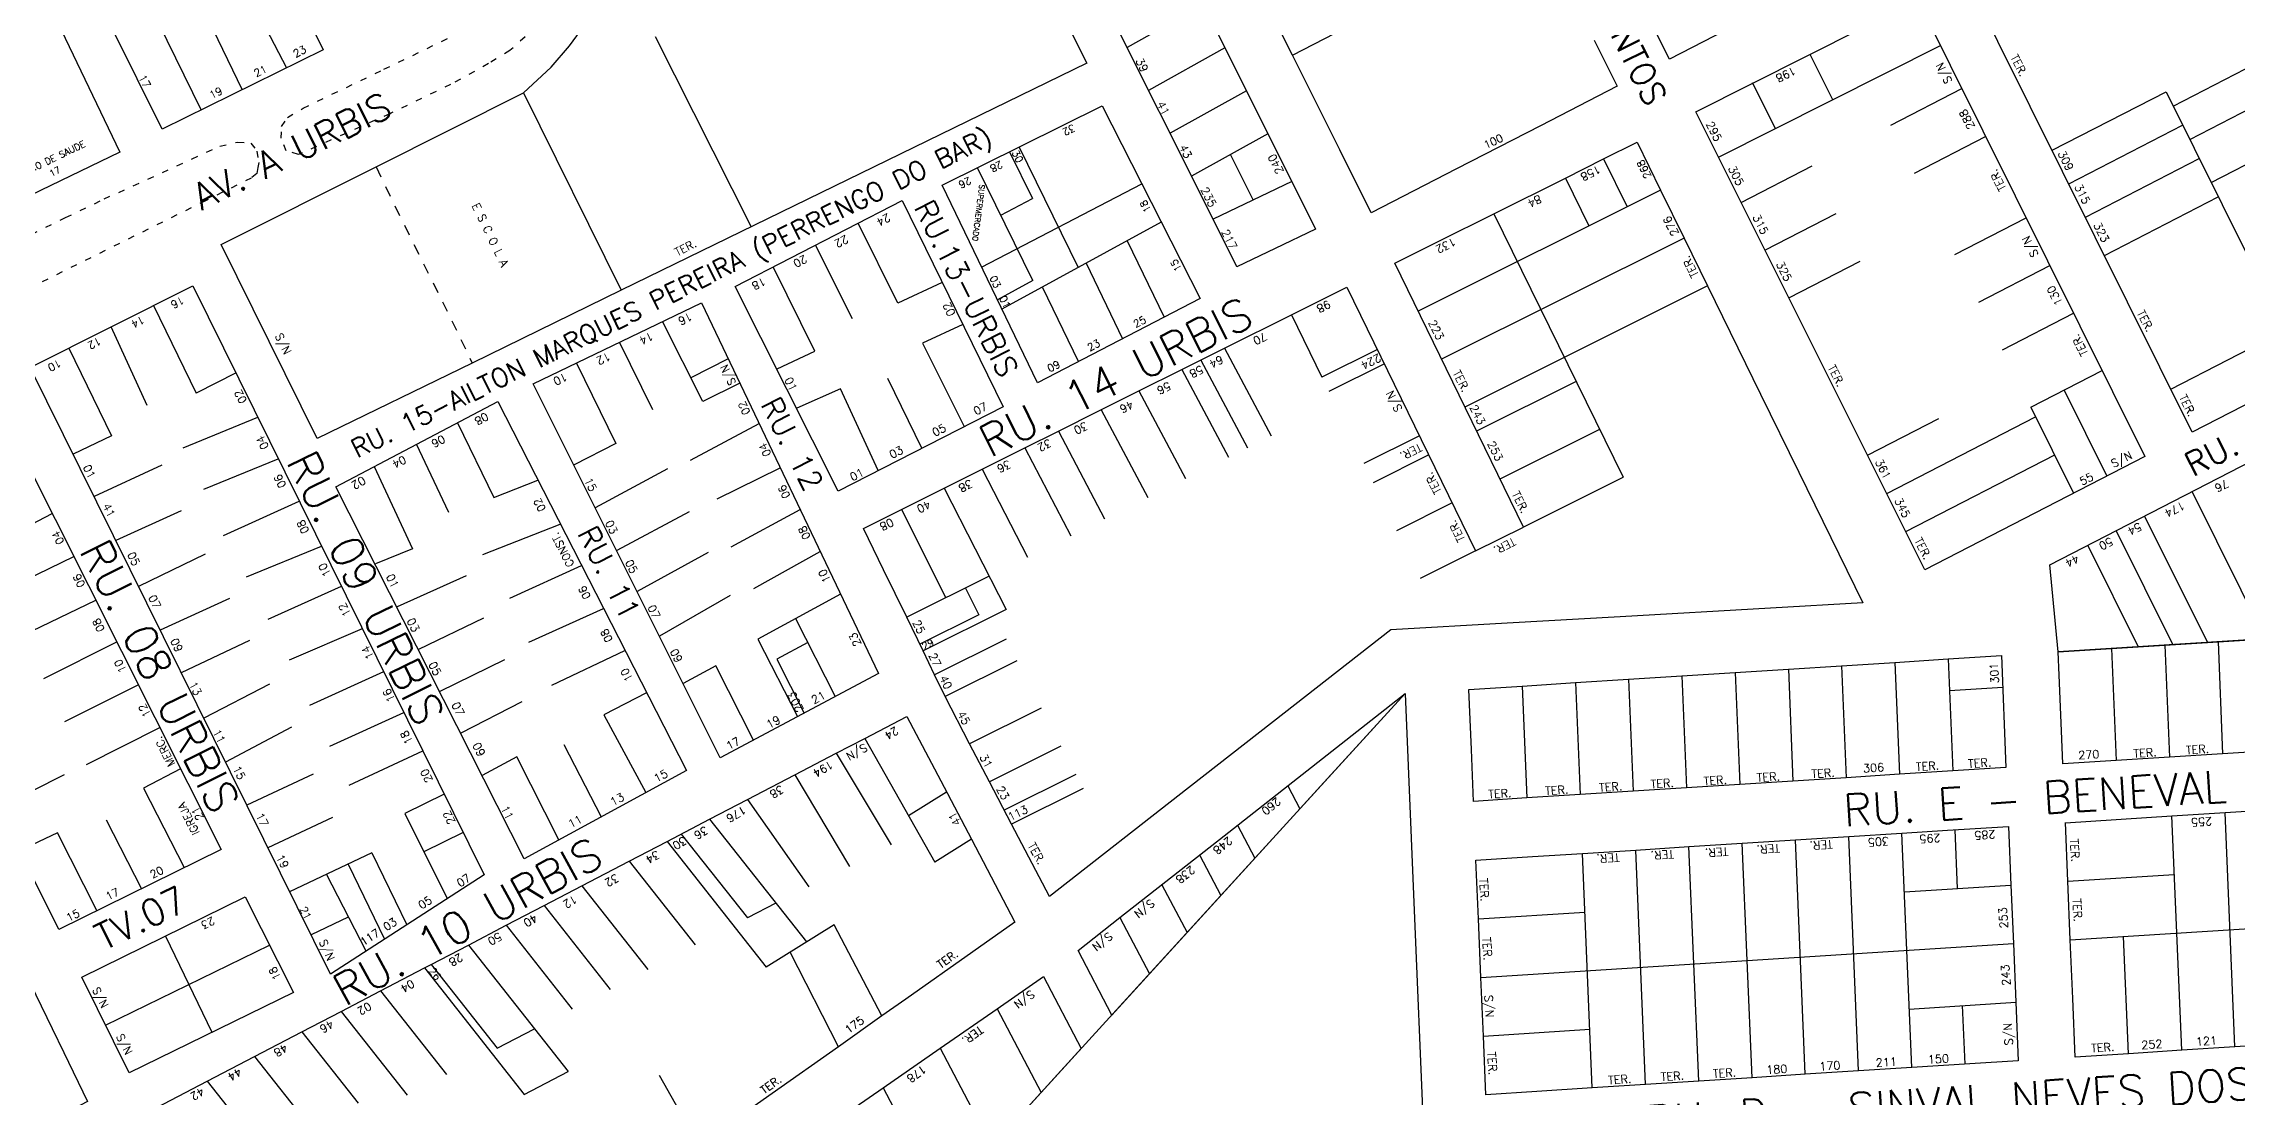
# Model space of a CAD drawing. Extents: x 714896 to 749292, y 8417558 to 8447149.
# Drawn here: x 738383.3 to 738794.2, y 8428151.5 to 8428348.7 of the extents above; entities that cross this region are included whole.
import ezdxf

# ---------------------------------------------------------------- set-up
doc = ezdxf.new("R2010")
doc.units = 0
doc.header["$MEASUREMENT"] = 0
doc.linetypes.add('ACAD_ISO03W100', pattern=[30, 12, -18])
for name, color, linetype in [('LOTE', 7, 'CONTINUOUS'), ('NUM-PORTA', 7, 'CONTINUOUS'), ('QUADRA', 6, 'CONTINUOUS'), ('TEXTO', 7, 'CONTINUOUS'), ('TEXTODERUA', 3, 'CONTINUOUS')]:
    doc.layers.add(name, color=color, linetype=linetype)
doc.styles.add('ROMANS', font='ROMANS.SHX', dxfattribs={"height": 1.5})

msp = doc.modelspace()

# ---------------------------------------------------------------- linework, layer by layer
at = {"layer": 'LOTE', "color": 7}
for p, q in [((738420.46, 8428360.24, 524.54), (738428.76, 8428344.22, 523.98)), ((738600.62, 8428356.04), (738586.32, 8428348.07)), ((738412.79, 8428336.35, 523.98), (738404.84, 8428352.53, 524.29)), ((738414.97, 8428351.49, 524.32), (738420.44, 8428340.12, 523.98)), ((738497.9, 8428350.14), (738515.88, 8428314.41)), ((738604.65, 8428347.99), (738590.35, 8428340.02)), ((738473.22, 8428339.53, 523.91), (738491.53, 8428302.54, 525.79)), ((738608.68, 8428339.94), (738594.38, 8428331.97)), ((738411.97, 8428338.02, 524.08), (738412.79, 8428336.35, 523.98)), ((738612.71, 8428331.89), (738598.41, 8428323.92)), ((738564.28, 8428328.5, 520.52), (738568.58, 8428319.74, 521.06)), ((738566.07, 8428329.39, 520.52), (738577.17, 8428306.8, 520.58)), ((738445.61, 8428325.7, 523.5), (738446.45, 8428323.84, 523.92)), ((738568.65, 8428304.41, 520.91), (738558.27, 8428325.51, 520.52)), ((738617.18, 8428322.95), (738602.44, 8428315.88)), ((738447.31, 8428322, 524.22), (738448.19, 8428320.17, 524.44)), ((738559.07, 8428306.89, 521.47), (738589.08, 8428322.52, 520.52)), ((738562.64, 8428316.64, 521.25), (738568.58, 8428319.74, 521.06)), ((738449.08, 8428318.35, 524.61), (738449.97, 8428316.54, 524.76)), ((738450.87, 8428314.73, 524.87), (738451.77, 8428312.93, 524.97)), ((738543.35, 8428300.11, 518.98), (738535.92, 8428315.12, 517.78)), ((738592.74, 8428315.32, 520.52), (738562.88, 8428298.98, 521.47)), ((738452.67, 8428311.13, 525.06), (738453.56, 8428309.33, 525.14)), ((738534.84, 8428297.22, 519.53), (738527.94, 8428311.02, 517.78)), ((738586.36, 8428311.83, 520.37), (738593.3, 8428297.53, 519.28)), ((738454.46, 8428307.53, 525.21), (738455.35, 8428305.74, 525.28)), ((738527.83, 8428291.13, 520.42), (738519.98, 8428306.93, 517.78)), ((738578.67, 8428307.62, 520.4), (738585.46, 8428293.46, 519.28)), ((738456.24, 8428303.95, 525.34), (738457.13, 8428302.16, 525.4)), ((738551.69, 8428304.02, 517.78), (738543.35, 8428300.11, 518.98)), ((738568.65, 8428304.41, 520.91), (738562.01, 8428300.78, 521.47)), ((738577.21, 8428289.18, 519.28), (738570.51, 8428302.99, 520.64)), ((738403.82, 8428299.67, 520.67), (738411.82, 8428283.27, 523.37)), ((738458.01, 8428300.38, 525.45), (738458.89, 8428298.6, 525.51)), ((738402.63, 8428280.97, 520.79), (738395.89, 8428295.67, 520.67)), ((738459.76, 8428296.83, 525.56), (738460.63, 8428295.06, 525.61)), ((738506.79, 8428281.67, 519.89), (738499.22, 8428296.68, 519.42)), ((738555.53, 8428296.13, 517.78), (738547.99, 8428292.65, 519.16)), ((738617.12, 8428297.93), (738622.82, 8428286.24, 519.42)), ((738387.97, 8428291.68, 520.67), (738395.97, 8428275.26, 519.82)), ((738461.48, 8428293.3, 525.66), (738462.32, 8428291.55, 525.71)), ((738497.43, 8428280.12, 520.25), (738491.17, 8428292.8, 519.42)), ((738520.72, 8428287.83, 522.25), (738527.83, 8428291.13, 520.42)), ((738547.99, 8428292.65, 519.16), (738555.79, 8428276.98, 520.93)), ((738604.59, 8428291.67), (738613.36, 8428275.26, -3.39)), ((738463.13, 8428289.82, 525.76), (738463.56, 8428288.9, 525.79)), ((738483.11, 8428288.91, 519.42), (738490.51, 8428273.82, 520.88)), ((738511.58, 8428289.68, 519.42), (738504.54, 8428286.14, 519.89)), ((738541.44, 8428286.07, 519.92), (738547.83, 8428272.91, 520.93)), ((738596.58, 8428287.67), (738605.31, 8428271.25, -2.5)), ((738600.15, 8428289.46), (738608.92, 8428273.04, -3.39)), ((738513.74, 8428285.16, 519.42), (738506.79, 8428281.67, 519.89)), ((738532.59, 8428284.1, 520.53), (738524.43, 8428280.42, 522.25)), ((738539.69, 8428268.75, 520.93), (738532.59, 8428284.1, 520.53)), ((738588.56, 8428283.67), (738597.26, 8428267.25, -2.43)), ((738409.42, 8428273.04, 521.14), (738423.39, 8428278.74, 523.37)), ((738460.82, 8428277.69, 516.89), (738467.66, 8428263.71, 517.76)), ((738581.5, 8428280.14), (738590.2, 8428263.73, -2.43)), ((738395.97, 8428275.26, 519.82), (738388.77, 8428271.85, 518.05)), ((738459.19, 8428260.86, 518.28), (738453.17, 8428273.67, 516.89)), ((738490.51, 8428273.82, 520.88), (738482.67, 8428269.82, 522.3)), ((738504.52, 8428270.73, 520.28), (738517.37, 8428277.56, 519.42)), ((738573.45, 8428276.12), (738582.11, 8428259.7)), ((738405.44, 8428269.77, 520.55), (738392.71, 8428263.88, 518.05)), ((738413.28, 8428265.24, 521.14), (738427.24, 8428270.94, 523.37)), ((738445.22, 8428269.5, 516.89), (738452.37, 8428254.05, 519.18)), ((738567.19, 8428272.99), (738575.76, 8428256.54, -2.13)), ((738467.66, 8428263.71, 517.76), (738475.88, 8428266.98, 516.89)), ((738500.17, 8428269.05, 520.57), (738486.62, 8428261.79, 522.3)), ((738509.48, 8428263.45, 520.24), (738521.33, 8428269.26, 519.42)), ((738552.05, 8428265.43), (738563.67, 8428242.71, -2.89)), ((738559.17, 8428268.99), (738567.68, 8428252.52, -2.98)), ((738409.06, 8428261.22, 520.49), (738396.78, 8428255.64, 518.05)), ((738416.97, 8428256.58, 521.12), (738431.17, 8428263.01, 523.37)), ((738512.11, 8428254.47, 520.34), (738525.06, 8428261.44, 519.42)), ((738544.03, 8428261.43), (738552.38, 8428244.91, -1.36)), ((738371.45, 8428253.74, 518.72), (738384.87, 8428260.67, 518.49)), ((738465.57, 8428253, 518.39), (738480.09, 8428258.73, 516.89)), ((738504.24, 8428261.02, 520.57), (738490.69, 8428253.75, 522.3)), ((738413.55, 8428253.06, 520.56), (738401.04, 8428247.03, 518.05)), ((738421.29, 8428248.81, 521.21), (738435.33, 8428254.59, 523.37)), ((738452.37, 8428254.05, 519.18), (738445.47, 8428251.24, 520.75)), ((738507.78, 8428253.37, 520.6), (738494.52, 8428246.07, 522.3)), ((738516.36, 8428246.63, 520.31), (738528.81, 8428253.59, 519.42)), ((738375.31, 8428246.02, 518.87), (738388.92, 8428252.63, 518.49)), ((738462.48, 8428248.99, 518.77), (738449.51, 8428243.21, 520.75)), ((738470.61, 8428244.85, 518.48), (738484.04, 8428250.97, 516.89)), ((738560.48, 8428248.94, -2.86), (738545.02, 8428241.25)), ((738425.36, 8428240.92, 521.26), (738439.07, 8428247.05, 523.37)), ((738511.92, 8428245.34, 520.57), (738498.7, 8428237.69, 522.3)), ((738532.62, 8428245.61, 519.42), (738517.14, 8428237.16, 520.46)), ((738556.01, 8428246.71, -2.09), (738558.56, 8428241.73, -2.72)), ((738379.4, 8428237.87, 518.87), (738393.01, 8428244.48, 518.49)), ((738418.11, 8428244.77, 520.65), (738405.11, 8428238.8, 518.05)), ((738465.69, 8428241.09, 518.97), (738453.54, 8428235.23, 520.75)), ((738474.19, 8428236.59, 518.64), (738488.17, 8428242.87, 516.89)), ((738524.2, 8428241.02, 520.05), (738531.6, 8428226.38, 519.79)), ((738558.56, 8428241.73, -2.06), (738547.46, 8428236.21)), ((738563.67, 8428242.71, -2.89), (738548.08, 8428234.95)), ((738383.32, 8428229.79, 518.88), (738396.95, 8428236.65, 518.49)), ((738421.86, 8428236.88, 520.67), (738409.06, 8428230.82, 518.05)), ((738429.31, 8428233.29, 521.33), (738442.99, 8428239.12, 523.37)), ((738517.14, 8428237.16, 520.46), (738524.58, 8428222.64, 519.79)), ((738563.69, 8428237.13, -2.49), (738550.26, 8428230.45)), ((738469.66, 8428233.3, 519.09), (738457.52, 8428227.34, 520.75)), ((738478.51, 8428228.54, 518.77), (738492.17, 8428235.03, 516.89)), ((738526.46, 8428236.55, 520.07), (738520.65, 8428233.38, 520.46)), ((738520.65, 8428233.38, 520.46), (738525.82, 8428223.29, 519.79)), ((738565.65, 8428233.08, -2.49), (738552.22, 8428226.4)), ((738387.24, 8428221.71, 518.86), (738400.99, 8428228.6, 518.49)), ((738425.61, 8428228.69, 520.68), (738413.26, 8428222.34, 518.05)), ((738433.14, 8428224.77, 521.42), (738447.02, 8428231.07, 523.37)), ((738509.22, 8428232.16, 521.1), (738503.12, 8428228.84, 522.3)), ((738516.29, 8428218.22, 519.79), (738509.22, 8428232.16, 521.1)), ((738472.9, 8428225.37, 519.26), (738461.46, 8428219.52, 520.75)), ((738496.22, 8428227.09, 516.89), (738488.28, 8428222.96, 518.45)), ((738391.3, 8428213.67, 518.86), (738405.05, 8428220.57, 518.49)), ((738429.74, 8428220.66, 520.77), (738417.33, 8428214.11, 518.05)), ((738436.89, 8428217.1, 521.42), (738450.76, 8428223.4, 523.37)), ((738488.28, 8428222.96, 518.45), (738496.15, 8428208.38, 520.41)), ((738570.22, 8428224.19, -2.49), (738556.8, 8428217.51)), ((738440.53, 8428209.79, 521.53), (738454.31, 8428216.23, 523.37)), ((738480.73, 8428217.42, 519.23), (738487.74, 8428203.81, 520.41)), ((738573.94, 8428217.11, -2.49), (738560.51, 8428210.42)), ((738408.93, 8428212.82, 518.49), (738401.99, 8428209.24, 518.4)), ((738471.94, 8428215.08, 519.81), (738465.48, 8428211.56, 520.75)), ((738479.82, 8428199.51, 520.41), (738471.94, 8428215.08, 519.81)), ((738387.12, 8428211.73, 519.02), (738374.77, 8428205.51, 521)), ((738401.99, 8428209.24, 518.4), (738409.6, 8428194.31, 516.95)), ((738433.8, 8428211.83, 520.85), (738421.34, 8428206, 518.05)), ((738458.35, 8428208.06, 523.37), (738450.95, 8428204.47, 522.38)), ((738576.73, 8428211.79, -2.49), (738563.3, 8428205.11)), ((738578.12, 8428209.14, -2.49), (738564.69, 8428202.45)), ((738437.37, 8428203.69, 520.97), (738425.28, 8428198.02, 518.05)), ((738450.95, 8428204.47, 522.38), (738458.92, 8428188.51, 523.44)), ((738385.85, 8428200.85, 519.33), (738378.76, 8428197.48, 521)), ((738393.25, 8428186.28, 516.95), (738385.85, 8428200.85, 519.33)), ((738394.95, 8428203.3, 518.57), (738401.57, 8428190.37, 516.95)), ((738461.91, 8428200.89, 523.37), (738454.51, 8428197.3, 522.38)), ((738444.79, 8428197.12, 523.33), (738429.35, 8428189.79, 518.05)), ((738444.79, 8428197.12, 521.83), (738451.34, 8428183.61, 523.45)), ((738443.7, 8428178.67, 523.45), (738436.28, 8428193.08, 520.42)), ((738440.31, 8428194.99, 521.76), (738447.14, 8428180.9, 523.45)), ((738440.31, 8428185.03, 520.42), (738433.38, 8428181.74, 518.05)), ((738406.08, 8428181.44, 517.68), (738414.81, 8428163.45, 516.4))]:
    msp.add_line(p, q, dxfattribs=at)
at = {"layer": 'LOTE', "color": 7, "linetype": 'CONTINUOUS', "flags": 128}
for points in [[(738617.32, 8428346.59), (738663.36, 8428370.42)], [(738419.33, 8428287.05), (738411.82, 8428283.27)], [(738394.86, 8428164.79), (738425.6, 8428179.76)]]:
    msp.add_lwpolyline(points, dxfattribs=at)
at = {"layer": 'LOTE', "color": 7, "linetype": 'ACAD_ISO03W100', "ltscale": 0.1, "elevation": 524.14}
msp.add_lwpolyline([(738475.7, 8428352.07), (738470.66, 8428347.47), (738466.64, 8428345.03), (738459.51, 8428341.11), (738448.12, 8428335.64), (738431, 8428327.98), (738428.73, 8428328.71), (738427.8, 8428331.05), (738427.86, 8428333.24), (738428.95, 8428334.92), (738431.88, 8428336.68), (738447.05, 8428343.97), (738459.82, 8428350.15)], dxfattribs=at)
at = {"layer": 'LOTE', "color": 7}
for points in [[(738697.16, 8428327.48), (738738.79, 8428348.41)], [(738782.39, 8428337.07), (738803.73, 8428348.05)], [(738718.6, 8428338.26), (738714.35, 8428346.76)], [(738707.88, 8428332.87), (738703.58, 8428341.46)], [(738729.45, 8428333.49), (738742.79, 8428340.35)], [(738759.71, 8428328.78), (738781.06, 8428339.76)], [(738781.06, 8428339.76), (738807.32, 8428286.93)], [(738785.5, 8428330.8), (738806.85, 8428341.79)], [(738733.9, 8428324.53), (738747.24, 8428331.4)], [(738762.83, 8428322.51), (738784.17, 8428333.49)], [(738789.51, 8428322.74), (738810.86, 8428333.73)], [(738765.95, 8428316.24), (738787.29, 8428327.22)], [(738668.49, 8428323.58), (738672.89, 8428314.6)], [(738701.4, 8428319.01), (738714.74, 8428325.87)], [(738686.31, 8428321.3), (738640.87, 8428298.61)], [(738769.51, 8428309.07), (738790.85, 8428320.06)], [(738655.07, 8428316.88), (738679.29, 8428267.5)], [(738705.88, 8428310.07), (738719.22, 8428316.93)], [(738741.49, 8428309.28), (738754.83, 8428316.14)], [(738690.72, 8428312.33), (738645.26, 8428289.62)], [(738710.36, 8428301.13), (738723.7, 8428307.99)], [(738745.94, 8428300.32), (738759.28, 8428307.19)], [(738695.12, 8428303.35), (738649.64, 8428280.64)], [(738750.39, 8428291.37), (738763.73, 8428298.23)], [(738781.97, 8428284), (738803.31, 8428294.98)], [(738755.73, 8428280.62), (738769.07, 8428287.48)], [(738670.48, 8428285.46), (738651.83, 8428276.14)], [(738761.96, 8428283.82), (738769.97, 8428267.71)], [(738725.13, 8428271.62), (738738.47, 8428278.48)], [(738728.71, 8428264.46), (738756.62, 8428278.83)], [(738755.73, 8428280.62), (738763.74, 8428264.5)], [(738674.87, 8428276.47), (738656.22, 8428267.16)], [(738642.89, 8428271.68), (738632.46, 8428266.47)], [(738732.29, 8428257.31), (738760.21, 8428271.67)], [(738679.25, 8428267.48), (738660.6, 8428258.17)], [(738647.27, 8428262.69), (738636.85, 8428257.48)], [(738785.94, 8428264.79), (738799.66, 8428237.19)], [(738771.71, 8428257.47), (738782.34, 8428236.1)], [(738777.05, 8428260.21), (738788.83, 8428236.51)], [(738651.66, 8428253.7), (738641.23, 8428248.49)], [(738766.38, 8428254.72), (738775.84, 8428235.69)], [(738790.81, 8428236.63), (738791.67, 8428215.65)], [(738730.23, 8428232.8), (738731.1, 8428211.81)], [(738740.21, 8428233.43), (738741.08, 8428212.45)], [(738770.85, 8428235.37), (738771.71, 8428214.39)], [(738780.83, 8428236), (738781.69, 8428215.02)], [(738660.37, 8428228.36), (738661.24, 8428207.37)], [(738670.35, 8428228.99), (738671.22, 8428208.01)], [(738680.33, 8428229.62), (738681.2, 8428208.64)], [(738690.31, 8428230.26), (738691.18, 8428209.28)], [(738700.29, 8428230.89), (738701.16, 8428209.91)], [(738710.27, 8428231.53), (738711.14, 8428210.54)], [(738720.25, 8428232.16), (738721.12, 8428211.18)], [(738750.44, 8428228.07), (738740.46, 8428227.43)], [(738537.15, 8428218.54), (738550.27, 8428195.36)], [(738531.83, 8428215.77), (738542.08, 8428198.59)], [(738524.05, 8428211.71), (738534.28, 8428194.53)], [(738552.49, 8428208.49), (738545.35, 8428204.05)], [(738616.43, 8428209.67), (738618.71, 8428205.34)], [(738515.18, 8428207.09), (738526.67, 8428190.72)], [(738783.99, 8428160.07), (738782.15, 8428204)], [(738793.97, 8428160.7), (738792.13, 8428204.63)], [(738502.77, 8428200.61), (738515.15, 8428184.91)], [(738508.09, 8428203.39), (738526.23, 8428180.38)], [(738557.14, 8428199.64), (738550.27, 8428195.36)], [(738607, 8428202.25), (738610.25, 8428196.06)], [(738723.42, 8428156.21), (738721.58, 8428200.15)], [(738733.4, 8428156.85), (738731.56, 8428200.78)], [(738742, 8428190.43), (738741.54, 8428201.42)], [(738493.01, 8428195.53), (738505.4, 8428179.82)], [(738500.11, 8428199.23), (738518.68, 8428175.67)], [(738599.93, 8428196.69), (738603.91, 8428189.1)], [(738673.52, 8428153.03), (738671.68, 8428196.98)], [(738683.5, 8428153.66), (738681.66, 8428197.61)], [(738693.48, 8428154.3), (738691.64, 8428198.25)], [(738703.46, 8428154.94), (738701.62, 8428198.88)], [(738713.44, 8428155.58), (738711.6, 8428199.52)], [(738762.65, 8428191.77), (738782.61, 8428193.04)], [(738484.14, 8428190.91), (738496.53, 8428175.2)], [(738520.47, 8428187.68), (738515.15, 8428184.91)], [(738592.85, 8428191.12), (738597.57, 8428182.14)], [(738732.02, 8428189.79), (738751.98, 8428191.06)], [(738763.11, 8428180.78), (738882.88, 8428188.36)], [(738469.96, 8428183.51), (738482.34, 8428167.8)], [(738477.05, 8428187.21), (738489.44, 8428171.5)], [(738531.41, 8428183.61), (738518.68, 8428175.67)], [(738540.39, 8428166.52), (738531.41, 8428183.61)], [(738584.99, 8428184.94), (738590.52, 8428174.41)], [(738652.18, 8428184.72), (738672.14, 8428185.99)], [(738462.86, 8428179.81), (738481.55, 8428156.11)], [(738652.64, 8428173.73), (738752.44, 8428180.07)], [(738774.02, 8428159.44), (738773.1, 8428181.42)], [(738454.62, 8428175.51), (738473.3, 8428151.81)], [(738455.86, 8428176.16), (738468.24, 8428160.45)], [(738532.22, 8428160.75), (738523.19, 8428178.48)], [(738446.37, 8428171.21), (738458.75, 8428155.51)], [(738439.01, 8428167.37), (738451.4, 8428151.67)], [(738732.94, 8428167.81), (738752.9, 8428169.08)], [(738743.38, 8428157.49), (738742.92, 8428168.45)], [(738431.65, 8428163.54), (738442.18, 8428150.19)], [(738468.24, 8428160.45), (738475.25, 8428164.11)], [(738653.1, 8428162.74), (738673.06, 8428164.01)], [(738422.78, 8428158.91), (738433.31, 8428145.56)], [(738473.3, 8428151.81), (738481.55, 8428156.11)], [(738506.08, 8428142.29), (738498.66, 8428155.32)], [(738413.92, 8428154.29), (738424.44, 8428140.94)]]:
    msp.add_lwpolyline(points, dxfattribs=at)
at = {"layer": 'LOTE', "color": 7, "linetype": 'ACAD_ISO03W100', "ltscale": 0.1, "elevation": 521.83}
msp.add_lwpolyline([(738422.18, 8428323.59), (738413.62, 8428319.33), (738381.35, 8428303.31), (738358.24, 8428291.9), (738356.23, 8428291.63), (738354.1, 8428292.51), (738352.5, 8428294.97), (738352.17, 8428297.59), (738353.24, 8428298.87), (738358.17, 8428301.53), (738367.46, 8428306.54), (738387.38, 8428316.17), (738394.6, 8428319.66), (738411.07, 8428327.17), (738416.31, 8428329.56), (738419.64, 8428330.31), (738422.1, 8428330.14), (738423.22, 8428328.65), (738423.57, 8428326.47), (738423.42, 8428325.57), (738423.24, 8428324.43)], close=True, dxfattribs=at)
at = {"layer": 'LOTE', "color": 7, "flags": 128}
msp.add_lwpolyline([(738609.97, 8428319.49), (738605.72, 8428328)], dxfattribs=at)
at = {"layer": 'LOTE', "color": 7, "elevation": 519.42}
for points in [[(738675.65, 8428327.16), (738680.05, 8428318.18)], [(738633.24, 8428291.45), (738622.82, 8428286.24)], [(738634.56, 8428288.75), (738624.13, 8428283.55)], [(738641.13, 8428275.27), (738630.71, 8428270.06)], [(738562, 8428167.87), (738570.25, 8428152.16)], [(738551.3, 8428160.48), (738561, 8428142.02)], [(738540.63, 8428153.06), (738551.75, 8428131.87)]]:
    msp.add_lwpolyline(points, dxfattribs=at)
at = {"layer": 'QUADRA', "color": 6}
for points in [[(738379.83, 8428460.79), (738435.66, 8428347.61), (738405.48, 8428332.75), (738349.49, 8428445.4), (738379.83, 8428460.79)], [(738828.66, 8428297.91), (738785.97, 8428275.94), (738743.49, 8428361.41), (738786.37, 8428382.98), (738828.66, 8428297.91)], [(738383.69, 8428357.41), (738397.55, 8428328.46), (738330.64, 8428296.11), (738316.18, 8428324.23), (738383.69, 8428357.41)], [(738735.87, 8428250.16), (738692.91, 8428335.97), (738734.56, 8428356.92), (738777.08, 8428271.37), (738735.87, 8428250.16)], [(738581.66, 8428337.14), (738600.01, 8428301.01), (738569.54, 8428285.17), (738551.67, 8428322.23), (738581.66, 8428337.14)], [(738544.2, 8428319.38), (738563.12, 8428280.72), (738532.18, 8428264.91), (738512.84, 8428303.26), (738544.2, 8428319.38)], [(738411.24, 8428303.41), (738465.82, 8428192.97), (738437.01, 8428174.35), (738380.75, 8428288.05), (738411.24, 8428303.41)], [(738506.55, 8428300.22), (738539.73, 8428230.71), (738510.08, 8428214.89), (738475.03, 8428285), (738506.55, 8428300.22)], [(738760.87, 8428234.74), (738759.26, 8428251.06), (738833.07, 8428289.04), (738841.08, 8428272.92), (738844.64, 8428265.76), (738857.03, 8428240.82), (738760.87, 8428234.74)], [(738372.94, 8428284.41), (738416.54, 8428197.72), (738386.09, 8428182.72), (738343.07, 8428269.29), (738372.94, 8428284.41)], [(738468.39, 8428281.67), (738503.75, 8428212.51), (738473.33, 8428195.98), (738438.04, 8428265.73), (738468.39, 8428281.67)], [(738354.28, 8428131.06), (738300.72, 8428198.97), (738269.76, 8428238.24), (738288.81, 8428247.2), (738302.91, 8428253.83), (738316.48, 8428260.22), (738325.53, 8428264.48), (738334.58, 8428268.73), (738341.08, 8428255.22), (738344.11, 8428248.91), (738347.15, 8428242.6), (738351.05, 8428234.49), (738355.38, 8428225.48), (738359.28, 8428217.36), (738363.61, 8428208.35), (738367.08, 8428201.14), (738371.42, 8428192.13), (738375.75, 8428183.12), (738379.65, 8428175.01), (738381.82, 8428170.5), (738384.85, 8428164.19), (738387.02, 8428159.69), (738391.46, 8428150.45), (738354.28, 8428131.06)], [(738751.06, 8428213.08), (738741.08, 8428212.45), (738731.1, 8428211.81), (738721.12, 8428211.18), (738711.14, 8428210.54), (738701.16, 8428209.91), (738691.18, 8428209.28), (738681.2, 8428208.64), (738671.22, 8428208.01), (738661.24, 8428207.37), (738651.26, 8428206.74), (738650.86, 8428216.43), (738650.39, 8428227.72), (738660.37, 8428228.36), (738670.35, 8428228.99), (738680.33, 8428229.62), (738690.31, 8428230.26), (738700.29, 8428230.89), (738710.27, 8428231.53), (738720.25, 8428232.16), (738730.23, 8428232.8), (738740.21, 8428233.43), (738750.19, 8428234.06), (738751.06, 8428213.08)], [(738510.56, 8428086.68), (738539.6, 8428118.54), (738581.74, 8428164.78), (738616.23, 8428202.62), (738638.42, 8428226.96), (738640.12, 8428186.31), (738641.8, 8428146.02), (738643.21, 8428112.28), (738643.93, 8428095.03), (738609.08, 8428092.85), (738568.73, 8428090.32), (738535.07, 8428088.21), (738510.56, 8428086.68)], [(738753.36, 8428158.13), (738744.27, 8428157.55), (738733.4, 8428156.85), (738723.42, 8428156.21), (738713.44, 8428155.58), (738703.46, 8428154.94), (738693.48, 8428154.3), (738683.5, 8428153.66), (738673.52, 8428153.03), (738663.13, 8428152.36), (738653.56, 8428151.75), (738653.1, 8428162.74), (738652.64, 8428173.73), (738652.18, 8428184.72), (738651.72, 8428195.71), (738662.3, 8428196.38), (738671.68, 8428196.98), (738681.66, 8428197.61), (738691.64, 8428198.25), (738701.62, 8428198.88), (738711.6, 8428199.52), (738721.58, 8428200.15), (738731.56, 8428200.78), (738740.1, 8428201.33), (738751.52, 8428202.05), (738751.98, 8428191.06), (738752.44, 8428180.07), (738752.9, 8428169.08), (738753.36, 8428158.13)], [(738421.02, 8428188.82), (738430.06, 8428170.94), (738399.28, 8428155.82), (738390.44, 8428173.76), (738421.02, 8428188.82)]]:
    msp.add_lwpolyline(points, close=True, dxfattribs=at)
at = {"layer": 'QUADRA', "color": 6, "linetype": 'CONTINUOUS'}
msp.add_lwpolyline([(738490.74, 8428386.87), (738511.77, 8428397.03), (738544.64, 8428412.9), (738578.79, 8428345.1), (738491.53, 8428302.54), (738463.56, 8428288.9), (738434.54, 8428274.74), (738416.5, 8428311.12), (738445.61, 8428325.7), (738473.22, 8428339.53), (738478.37, 8428344.35), (738481.83, 8428348.36), (738484.73, 8428352.38), (738487.14, 8428356.38), (738489.5, 8428361.2), (738490.7, 8428364.2), (738492.12, 8428368.55), (738498.38, 8428371.68), (738490.74, 8428386.87)], close=True, dxfattribs=at)
for points in [[(738600.62, 8428356.04), (738604.65, 8428347.99), (738608.68, 8428339.94), (738612.71, 8428331.89), (738617.18, 8428322.95), (738621.66, 8428314.01), (738614.06, 8428310.36), (738606.92, 8428306.93), (738606.92, 8428306.93), (738602.44, 8428315.88), (738598.41, 8428323.92), (738594.38, 8428331.97), (738590.35, 8428340.02), (738586.32, 8428348.07), (738582.29, 8428356.11)], [(738673.85, 8428349.46), (738678.18, 8428340.8), (738678.18, 8428340.8), (738663.79, 8428333.39), (738648.08, 8428325.31), (738632.09, 8428317.08), (738626.2, 8428328.85), (738620.8, 8428339.64), (738617.32, 8428346.59), (738612.51, 8428356.2)]]:
    msp.add_lwpolyline(points, dxfattribs=at)
at = {"layer": 'QUADRA', "color": 6}
for points in [[(738698.58, 8428351.29), (738687.97, 8428345.84), (738687.97, 8428345.84), (738683.5, 8428354.78)], [(738801.65, 8428216.28), (738791.67, 8428215.65), (738781.69, 8428215.02), (738771.71, 8428214.39), (738761.73, 8428213.76), (738761.48, 8428219.96), (738761.04, 8428230.42), (738760.87, 8428234.74), (738770.85, 8428235.37), (738780.83, 8428236), (738790.81, 8428236.63), (738800.79, 8428237.26)], [(738803.95, 8428161.32), (738793.97, 8428160.7), (738783.99, 8428160.07), (738774.02, 8428159.44), (738764.03, 8428158.8), (738763.57, 8428169.79), (738763.11, 8428180.78), (738762.65, 8428191.77), (738762.19, 8428202.77), (738762.19, 8428202.73), (738782.15, 8428204), (738792.13, 8428204.63), (738802.11, 8428205.27)]]:
    msp.add_lwpolyline(points, dxfattribs=at)
at = {"layer": 'QUADRA', "elevation": 519.42}
msp.add_lwpolyline([(738636.49, 8428307.6), (738644.76, 8428311.73), (738655.07, 8428316.88), (738668.49, 8428323.58), (738675.65, 8428327.16), (738681.91, 8428330.28), (738686.31, 8428321.3), (738690.72, 8428312.33), (738695.12, 8428303.35), (738705.06, 8428283.08), (738712.23, 8428268.47), (738724.26, 8428243.94), (738706.95, 8428242.95), (738678.74, 8428241.35), (738657.59, 8428240.15), (738635.78, 8428238.91), (738613.78, 8428221.72), (738597.82, 8428209.26), (738571.79, 8428188.93), (738571.79, 8428188.93), (738564.69, 8428202.45), (738560.51, 8428210.42), (738556.8, 8428217.51), (738552.22, 8428226.4), (738550.26, 8428230.45), (738548.08, 8428234.95), (738545.02, 8428241.25), (738540.69, 8428250.15), (738536.92, 8428257.88), (738544.03, 8428261.43), (738552.05, 8428265.43), (738559.17, 8428268.99), (738567.19, 8428272.99), (738573.45, 8428276.12), (738581.06, 8428279.92), (738588.56, 8428283.67), (738596.58, 8428287.67), (738604.59, 8428291.67), (738617.12, 8428297.93), (738627.54, 8428303.13), (738651.66, 8428253.7), (738660.6, 8428258.17)], close=True, dxfattribs=at)
at = {"layer": 'QUADRA'}
msp.add_lwpolyline([(738583.48, 8428166.68), (738577.13, 8428178.76), (738584.99, 8428184.94), (738604.52, 8428200.3), (738638.42, 8428226.96), (738622.59, 8428209.6), (738606.03, 8428191.43), (738583.48, 8428166.68)], close=True, dxfattribs=at)
for points in [[(738403.01, 8428148.6), (738413.92, 8428154.29), (738422.78, 8428158.91), (738431.65, 8428163.54), (738439.01, 8428167.37), (738446.37, 8428171.21), (738454.62, 8428175.51), (738455.86, 8428176.16), (738462.86, 8428179.81), (738469.96, 8428183.51), (738477.05, 8428187.21), (738484.14, 8428190.91), (738493.01, 8428195.53), (738500.11, 8428199.23), (738508.09, 8428203.39), (738515.18, 8428207.09), (738524.05, 8428211.71), (738531.83, 8428215.77), (738537.15, 8428218.54), (738545.05, 8428222.66), (738551.39, 8428210.58), (738557.14, 8428199.64), (738565.29, 8428184.12), (738557.41, 8428178.55), (738544.87, 8428169.69), (738540.39, 8428166.52), (738532.22, 8428160.75), (738519.83, 8428152), (738506.08, 8428142.29)], [(738528.29, 8428144.53), (738540.63, 8428153.06), (738551.3, 8428160.48), (738562, 8428167.87), (738570.66, 8428173.88), (738577.74, 8428160.39), (738572.05, 8428154.15), (738489.35, 8428063.4)]]:
    msp.add_lwpolyline(points, dxfattribs=at)

# ---------------------------------------------------------------- texts
at = {"layer": 'NUM-PORTA', "color": 7, "style": 'ROMANS'}
for s, height, rotation, p in [('23', 1.427, 26.3905, (738430.46, 8428346.13)), ('21', 1.424, 26.3178, (738423.09, 8428342.47)), ('39', 1.511, 296.5523, (738587.87, 8428345.59)), ('198', 1.5, 206.9995, (738711.18, 8428344.52)), ('S/N', 1.5, 116.9995, (738741.04, 8428341.76)), ('17', 1.462, 297.0996, (738400.98, 8428342.5)), ('19', 1.425, 26.3243, (738414.75, 8428338.36)), ('41', 1.511, 296.5513, (738591.85, 8428337.51)), ('288', 1.5, 116.9995, (738745.29, 8428333.21)), ('32', 1.37, 206.4565, (738576.17, 8428333.73)), ('100', 1.447, 25.0973, (738653.6, 8428329.02)), ('295', 1.5, 296.9995, (738694.78, 8428333.71)), ('30', 1.372, 296.4156, (738564.67, 8428328.38)), ('43', 1.51, 296.5524, (738596.04, 8428329.41)), ('240', 1.51, 116.5515, (738615.74, 8428324.8)), ('309', 1.5, 296.9995, (738760.72, 8428328.22)), ('17', 1.225, 27.633, (738384.73, 8428323.78)), ('26', 1.371, 206.3499, (738556.68, 8428323.85)), ('28', 1.372, 206.4156, (738562.58, 8428326.88)), ('158', 1.5, 206.5546, (738674.6, 8428326.02)), ('305', 1.5, 296.9995, (738698.93, 8428325.41)), ('18', 1.343, 116.8842, (738590.87, 8428317.56)), ('235', 1.51, 296.5515, (738600.07, 8428321.42)), ('84', 1.5, 206.5546, (738663.53, 8428320.49)), ('315', 1.5, 296.9995, (738763.84, 8428321.96)), ('24', 1.49, 207.493, (738541.46, 8428317)), ('315', 1.5, 296.9995, (738703.51, 8428316.27)), ('323', 1.5, 296.9995, (738767.4, 8428314.79)), ('22', 1.484, 207.3177, (738533.6, 8428312.94)), ('217', 1.509, 296.5462, (738603.95, 8428313.48)), ('132', 1.5, 206.5546, (738647.47, 8428312.46)), ('S/N', 1.5, 116.9995, (738757.21, 8428309.25)), ('20', 1.483, 207.2728, (738525.86, 8428309.22)), ('15', 1.346, 116.9078, (738596.61, 8428306.48)), ('325', 1.5, 296.9995, (738707.91, 8428307.48)), ('18', 1.487, 207.3137, (738518.09, 8428305.01)), ('03', 1.358, 295.8281, (738560.5, 8428304.88)), ('130', 1.5, 116.9995, (738761.73, 8428300.15)), ('16', 1.45, 207.5007, (738409.12, 8428301.46)), ('02', 1.524, 115.8757, (738554.2, 8428298.14)), ('01', 1.358, 295.8281, (738562.32, 8428301.11)), ('98', 1.5, 206.5546, (738623.98, 8428300.74)), ('14', 1.441, 207.0348, (738401.7, 8428297.79)), ('S/N', 1.514, 296.6114, (738426.55, 8428294.03)), ('14', 1.527, 205.8245, (738497.07, 8428294.76)), ('16', 1.52, 205.8707, (738504.36, 8428298.43)), ('25', 1.403, 27.358, (738587.95, 8428295.47)), ('70', 1.5, 206.5546, (738612.06, 8428294.73)), ('223', 1.5, 296.5546, (738642.73, 8428296.52)), ('12', 1.44, 206.9668, (738393.56, 8428293.8)), ('12', 1.529, 205.811, (738489.04, 8428290.97)), ('23', 1.403, 27.3194, (738579.33, 8428291.07)), ('64', 1.5, 206.5546, (738603.88, 8428290.39)), ('224', 1.5, 206.5546, (738633.44, 8428290.69)), ('10', 1.447, 207.2174, (738386.07, 8428289.66)), ('10', 1.528, 205.8102, (738480.95, 8428287.14)), ('S/N', 1.475, 115.5234, (738513.08, 8428285.17)), ('01', 1.525, 296.5551, (738522.04, 8428285.79)), ('09', 1.397, 27.1376, (738571.83, 8428287.13)), ('58', 1.5, 206.5546, (738600.15, 8428288.53)), ('02', 1.496, 118.1377, (738421.41, 8428281.83)), ('56', 1.5, 206.5546, (738594.05, 8428285.43)), ('S/N', 1.5, 116.5546, (738637.97, 8428280.25)), ('08', 1.485, 208.9512, (738466.09, 8428279.71)), ('02', 1.475, 115.5234, (738515.76, 8428279.63)), ('07', 1.504, 27.2613, (738558.02, 8428279.09)), ('30', 1.5, 206.5546, (738578.48, 8428277.95)), ('46', 1.5, 206.5546, (738587.07, 8428281.94)), ('243', 1.5, 296.5546, (738650.49, 8428280.62)), ('04', 1.496, 116.2515, (738425.5, 8428273.18)), ('06', 1.49, 208.2116, (738458.01, 8428275.49)), ('04', 1.475, 115.5325, (738519.66, 8428271.81)), ('05', 1.502, 27.1486, (738550.29, 8428275.08)), ('32', 1.5, 206.5546, (738571.67, 8428274.73)), ('253', 1.5, 296.5546, (738653.81, 8428273.8)), ('01', 1.505, 296.262, (738390.57, 8428269.39)), ('04', 1.491, 208.1904, (738450.69, 8428271.62)), ('03', 1.502, 27.1321, (738542.25, 8428270.94)), ('36', 1.5, 206.5546, (738564.07, 8428270.76)), ('361', 1.5, 296.9995, (738726.47, 8428270.42)), ('S/N', 1.5, 26.9995, (738771.23, 8428269.25)), ('06', 1.496, 116.2326, (738428.79, 8428265.94)), ('02', 1.533, 210.0998, (738443.04, 8428267.76)), ('15', 1.501, 296.5506, (738484.53, 8428266.94)), ('06', 1.475, 115.5418, (738523.25, 8428263.96)), ('01', 1.51, 27.2861, (738534.87, 8428266.72)), ('38', 1.5, 206.5546, (738556.88, 8428267.11)), ('55', 1.5, 26.9995, (738765.33, 8428265.92)), ('76', 1.5, 206.9995, (738792.3, 8428267.14)), ('41', 1.505, 296.271, (738394.27, 8428262.14)), ('02', 1.46, 116.7602, (738477.43, 8428261.52)), ('40', 1.5, 206.5546, (738549.05, 8428263.2)), ('345', 1.5, 296.9995, (738730.1, 8428263.16)), ('174', 1.5, 206.9995, (738784.08, 8428263)), ('04', 1.471, 116.6597, (738387.17, 8428255.35)), ('08', 1.496, 116.2471, (738433.09, 8428257.38)), ('03', 1.501, 296.5506, (738488.44, 8428258.97)), ('08', 1.475, 115.5539, (738527.05, 8428256.27)), ('08', 1.5, 206.5546, (738542.1, 8428259.88)), ('54', 1.5, 206.9995, (738775.98, 8428259.05)), ('05', 1.505, 296.2787, (738398.88, 8428253.02)), ('50', 1.5, 206.9995, (738770.61, 8428256.28)), ('06', 1.471, 116.6597, (738391.11, 8428247.31)), ('10', 1.496, 116.2564, (738437.16, 8428249.3)), ('01', 1.534, 296.6091, (738447.37, 8428248.89)), ('05', 1.501, 296.5563, (738492.18, 8428251.58)), ('10', 1.476, 115.5812, (738530.82, 8428248.16)), ('44', 1.5, 206.9995, (738764.3, 8428253.04)), ('07', 1.506, 296.287, (738402.82, 8428244.97)), ('06', 1.46, 116.89, (738485.85, 8428245.1)), ('08', 1.471, 116.6557, (738394.75, 8428238.97)), ('12', 1.496, 116.2627, (738440.91, 8428241.82)), ('03', 1.535, 296.7044, (738451.26, 8428240.63)), ('07', 1.5, 296.5708, (738496.41, 8428243.1)), ('09', 1.506, 296.2876, (738406.95, 8428236.85)), ('08', 1.46, 116.89, (738489.97, 8428237.03)), ('23', 1.481, 115.7326, (738536.56, 8428236.25)), ('25', 1.5, 295.634, (738546.09, 8428240.28)), ('29', 1.3, 25.634, (738548.26, 8428235.13)), ('10', 1.472, 116.6598, (738398.84, 8428231.29)), ('14', 1.496, 116.2445, (738445.23, 8428233.79)), ('05', 1.535, 296.7044, (738455.32, 8428232.45)), ('09', 1.5, 296.6136, (738500.6, 8428234.87)), ('27', 1.5, 295.634, (738549.08, 8428234.1)), ('13', 1.506, 296.2912, (738410.45, 8428228.72)), ('10', 1.46, 116.89, (738493.74, 8428229.65)), ('40', 1.5, 295.634, (738551.12, 8428229.9)), ('12', 1.472, 116.6501, (738403.4, 8428222.96)), ('16', 1.496, 116.2445, (738449.2, 8428225.77)), ('07', 1.534, 296.7252, (738459.65, 8428224.89)), ('203', 1.542, 116.6941, (738525.77, 8428223.94)), ('21', 1.542, 27.8588, (738527.65, 8428224.91)), ('19', 1.542, 27.8269, (738519.21, 8428220.31)), ('24', 1.5, 210.9168, (738542.92, 8428220.83)), ('11', 1.506, 296.2933, (738414.89, 8428219.78)), ('18', 1.496, 116.2281, (738452.49, 8428217.89)), ('09', 1.534, 296.7558, (738463.58, 8428217.3)), ('17', 1.5, 27.8269, (738511.68, 8428216.35)), ('S/N', 1.5, 209.0096, (738537.11, 8428217.67)), ('15', 1.506, 296.2937, (738418.66, 8428212.93)), ('20', 1.496, 116.2331, (738456.25, 8428210.72)), ('15', 1.528, 28.3271, (738498.13, 8428210.23)), ('194', 1.5, 210.9168, (738530.63, 8428214.45)), ('13', 1.533, 28.361, (738489.95, 8428205.83)), ('38', 1.5, 210.9168, (738521.39, 8428209.83)), ('21', 1.471, 116.5643, (738413.31, 8428203.65)), ('17', 1.506, 296.2921, (738422.97, 8428204.13)), ('22', 1.496, 116.2331, (738460.48, 8428202.89)), ('11', 1.536, 296.7887, (738468.86, 8428205.46)), ('11', 1.534, 28.3039, (738482.07, 8428201.67)), ('176', 1.5, 210.9168, (738514.34, 8428205.96)), ('30', 1.5, 210.9168, (738503.18, 8428200.2)), ('36', 1.5, 210.9168, (738507.2, 8428202.14)), ('19', 1.506, 296.2877, (738426.79, 8428196.32)), ('34', 1.5, 210.9168, (738498.13, 8428197.57)), ('20', 1.465, 26.2396, (738403.65, 8428192.23)), ('07', 1.488, 33.1514, (738461.31, 8428190.6)), ('32', 1.5, 210.9168, (738490.48, 8428193.23)), ('17', 1.465, 26.2437, (738395.34, 8428188.14)), ('05', 1.487, 33.003, (738454.1, 8428186.46)), ('12', 1.5, 210.9168, (738482.67, 8428189.2)), ('15', 1.466, 25.6711, (738387.93, 8428184.17)), ('23', 1.463, 206.4746, (738414.86, 8428185.15)), ('21', 1.4, 296.2671, (738431.22, 8428186.59)), ('03', 1.487, 33.0168, (738447.51, 8428182.38, -523.45)), ('40', 1.5, 210.9168, (738475.24, 8428185.71)), ('S/N', 1.5, 294.0196, (738434.84, 8428180.46)), ('117', 1.487, 33.0168, (738443.2, 8428179.59, -523.45)), ('50', 1.5, 210.9168, (738468.55, 8428182.26)), ('18', 1.444, 116.3233, (738427.77, 8428173.67)), ('26', 1.4, 307.3224, (738455.31, 8428174.93)), ('28', 1.5, 210.9168, (738461.25, 8428178.33)), ('S/N', 1.48, 297.4612, (738392.3, 8428171.43)), ('04', 1.5, 210.9168, (738452.19, 8428173.4)), ('02', 1.5, 210.9168, (738444.12, 8428169.19)), ('S/N', 1.48, 297.4612, (738396.79, 8428162.67)), ('46', 1.5, 210.9168, (738437.05, 8428165.84)), ('175', 1.5, 35.9256, (738534.11, 8428163.1)), ('48', 1.5, 210.9168, (738428.44, 8428161.35)), ('44', 1.5, 210.9168, (738419.81, 8428156.86)), ('42', 1.5, 210.9168, (738412.8, 8428153.2))]:
    msp.add_text(s, height=height, rotation=rotation, dxfattribs=at).set_placement(p)
at = {"layer": 'NUM-PORTA', "style": 'ROMANS'}
for s, height, rotation, p in [('268', 1.4, 116.6822, (738684.65, 8428323.94)), ('276', 1.5, 116.6822, (738689.8, 8428313.2)), ('301', 1.5, 93.6574, (738749.75, 8428228.89)), ('45', 1.5, 299.3842, (738554.43, 8428223.12, 0.06)), ('270', 1.536, 3.6574, (738764.66, 8428214.61)), ('31', 1.5, 299.3842, (738558.62, 8428215.05, 0.06)), ('306', 1.536, 3.6574, (738724.32, 8428212.14)), ('23', 1.5, 299.3842, (738561.76, 8428209.07, 0.06)), ('41', 1.5, 118.5887, (738555.26, 8428202.67)), ('113', 1.5, 26.4516, (738564.46, 8428203.03, 0.06)), ('260', 1.5, 218.6904, (738614.38, 8428207.61)), ('255', 1.536, 183.6574, (738789.65, 8428203.81)), ('248', 1.5, 218.6904, (738605.29, 8428200.24)), ('305', 1.536, 183.6574, (738729.08, 8428200.07)), ('295', 1.536, 183.6574, (738738.73, 8428200.68)), ('285', 1.536, 183.6574, (738749.03, 8428201.34)), ('238', 1.5, 218.6904, (738598.3, 8428194.78)), ('S/N', 1.5, 218.6904, (738590.72, 8428188.51)), ('253', 1.536, 93.6574, (738751.45, 8428182.98)), ('S/N', 1.5, 218.6904, (738582.85, 8428182.32)), ('243', 1.536, 93.6574, (738751.9, 8428172.25)), ('S/N', 1.5, 216.3596, (738568.29, 8428171.44)), ('S/N', 1.536, 273.6574, (738653.3, 8428170.39)), ('S/N', 1.536, 93.6574, (738752.37, 8428161.05)), ('121', 1.536, 3.6574, (738786.72, 8428160.92)), ('211', 1.536, 3.6574, (738726.7, 8428156.95)), ('150', 1.536, 3.6574, (738736.47, 8428157.57)), ('252', 1.536, 3.6574, (738776.48, 8428160.28)), ('178', 1.5, 216.3596, (738547.99, 8428157.38)), ('180', 1.536, 3.6574, (738706.18, 8428155.63)), ('170', 1.536, 3.6574, (738716.13, 8428156.27))]:
    msp.add_text(s, height=height, rotation=rotation, dxfattribs=at).set_placement(p)
at = {"layer": 'TEXTO', "color": 7, "style": 'ROMANS'}
for s, height, rotation, p in [('TER.', 1.5, 296.9995, (738751.86, 8428346.26)), ('TER.', 1.5, 116.9995, (738751.16, 8428321.61)), ('SUPERMERCADO', 1, 262.7924, (738558.66, 8428322.42)), ('TER.', 1.5, 296.9995, (738775.57, 8428298.35)), ('TER.', 1.5, 116.9995, (738766.52, 8428290.7)), ('TER.', 1.5, 296.5546, (738647.33, 8428287.09)), ('TER.', 1.5, 296.9995, (738717.62, 8428288.09)), ('TER.', 1.5, 296.9995, (738783.45, 8428282.5)), ('TER.', 1.5, 206.5546, (738641.11, 8428273.88, -519.42)), ('TER.', 1.5, 116.7961, (738645.33, 8428264.81)), ('TER.', 1.5, 296.5546, (738658.41, 8428264.38)), ('TER.', 1.5, 116.7961, (738649.71, 8428255.83)), ('TER.', 1.5, 206.7961, (738658.65, 8428256.24)), ('TER.', 1.5, 296.9995, (738733.85, 8428255.68)), ('TER.', 1.5, 35.9256, (738551.39, 8428175.32)), ('TER.', 1.5, 35.9256, (738518.29, 8428151.77))]:
    msp.add_text(s, height=height, rotation=rotation, dxfattribs=at).set_placement(p)
at = {"layer": 'TEXTO', "style": 'ROMANS'}
for s, height, rotation, p in [('CENTRO DE SAUDE', 1.2252, 25.7061, (738377.34, 8428322.88)), ('E S C O L A', 1.5286, 295.6513, (738463.48, 8428318.42)), ('TER.', 1.499, 26.8456, (738502.01, 8428308.91)), ('TER.', 1.5, 116.6822, (738693.51, 8428305.39)), ('CONST.', 1.46, 116.8554, (738482.75, 8428251.12)), ('MERC.', 1.472, 116.6418, (738407.97, 8428213.72)), ('TER.', 1.536, 3.6574, (738775.01, 8428214.92)), ('TER.', 1.536, 3.6574, (738784.85, 8428215.58)), ('TER.', 1.536, 3.6574, (738704.42, 8428210.4)), ('TER.', 1.536, 3.6574, (738714.66, 8428211.1)), ('TER.', 1.536, 3.6574, (738734.23, 8428212.44)), ('TER.', 1.536, 3.6574, (738744.01, 8428213.02)), ('TER.', 1.536, 3.6574, (738654.08, 8428207.29)), ('TER.', 1.536, 3.6574, (738664.75, 8428207.93)), ('TER.', 1.536, 3.6574, (738674.85, 8428208.56)), ('TER.', 1.536, 3.6574, (738684.52, 8428209.2)), ('TER.', 1.536, 3.6574, (738694.46, 8428209.76)), ('IGREJA', 1.472, 116.6418, (738412.55, 8428200.87)), ('TER.', 1.536, 273.6574, (738763.06, 8428199.69)), ('TER.', 1.5, 299.3842, (738567.67, 8428198.46, 0.06)), ('TER.', 1.536, 183.6574, (738678.59, 8428197.03)), ('TER.', 1.536, 183.6574, (738688.76, 8428197.64)), ('TER.', 1.536, 183.6574, (738698.93, 8428198.13)), ('TER.', 1.536, 183.6574, (738708.61, 8428198.74)), ('TER.', 1.536, 183.6574, (738718.53, 8428199.48)), ('TER.', 1.536, 273.6574, (738652.36, 8428192.28)), ('TER.', 1.536, 273.6574, (738763.54, 8428188.48)), ('TER.', 1.536, 273.6574, (738652.93, 8428181.24)), ('TER.', 1.5, 216.3596, (738558.62, 8428164.75)), ('TER.', 1.536, 273.6574, (738653.87, 8428159.73)), ('TER.', 1.536, 3.6574, (738767.09, 8428159.7)), ('TER.', 1.536, 3.6574, (738676.56, 8428153.71)), ('TER.', 1.536, 3.6574, (738686.43, 8428154.31)), ('TER.', 1.536, 3.6574, (738696.19, 8428154.91))]:
    msp.add_text(s, height=height, rotation=rotation, dxfattribs=at).set_placement(p)
at = {"layer": 'TEXTODERUA', "style": 'ROMANS'}
for s, height, rotation, p in [('RU. 02-MANOEL PEREIRA DOS SANTOS ', 4.5, 296.3554, (738631.18, 8428442.65)), ('AV. A URBIS ', 5, 26.413, (738412.87, 8428317.46)), ('RU. 15-AILTON MARQUES PEREIRA (PERRENGO DO BAR)', 3.5, 26.3491, (738441.97, 8428270.98)), ('RU.13-URBIS', 4, 296.7181, (738546.3, 8428318.13)), ('RU. 14 URBIS ', 6, 26.7307, (738560.63, 8428271.06)), ('RU. 05 - BA. ALAZAO', 4.5, 27.4122, (738786.07, 8428267.45)), ('RU. 12 ', 4, 296.7181, (738517.56, 8428281.2)), ('RU. 09 URBIS', 6, 296.1595, (738428.63, 8428270.47)), ('RU. 11 ', 4, 297.0167, (738483.22, 8428257)), ('RU. 08 URBIS', 6, 296.6226, (738389.84, 8428253.83)), ('RU. E - BENEVAL BOA SORTE', 6, 3.6502, (738720.75, 8428202.03)), ('RU. 10 URBIS', 6, 28.7524, (738439.7, 8428168.17)), ('TV.07', 5, 26.2145, (738394.5, 8428178.63)), ('RU. D - SINVAL NEVES DOS SANTOS', 6, 3.6502, (738683.66, 8428143.64))]:
    msp.add_text(s, height=height, rotation=rotation, dxfattribs=at).set_placement(p)

doc.saveas('drawing.dxf')
